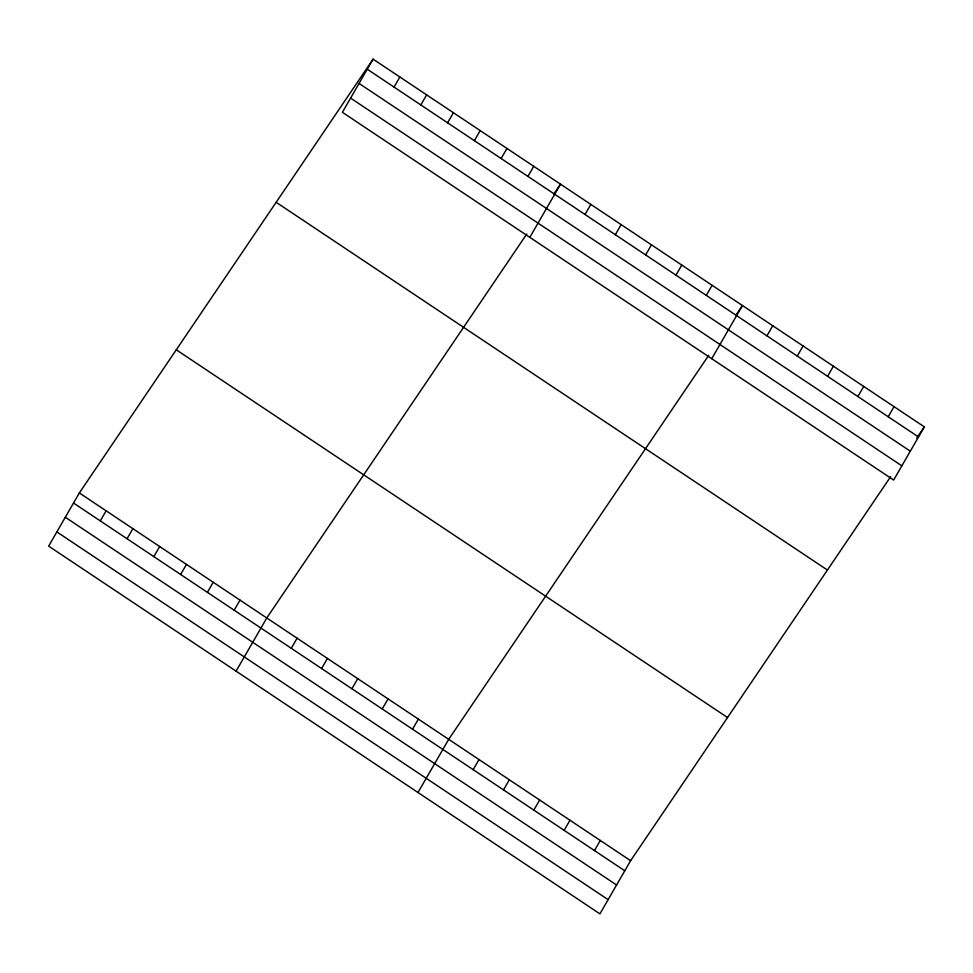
<?xml version="1.0" encoding="UTF-8"?>
<svg xmlns="http://www.w3.org/2000/svg" width="973" height="973" viewBox="0 0 973 973"><rect width="100%" height="100%" fill="white"/><g stroke="black" fill="none" stroke-linecap="round" stroke-linejoin="round"><path stroke-width="1.46" d="M373.085 59.134L342.387 112.309L893.652 480.054L924.35 426.879L373.085 59.134L79.348 492.946L48.65 546.121L599.915 913.866L630.613 860.691L890.636 476.673M100.304 520.896L106.118 510.813M127.074 538.75L132.9 528.667M394.041 87.084L399.867 76.989M153.856 556.617L159.669 546.534M420.822 104.938L426.636 94.855M180.625 574.484L186.451 564.401M447.592 122.805L453.418 112.722M207.407 592.338L213.221 582.255M474.374 140.671L480.188 130.577M234.177 610.205L240.003 600.122M501.144 158.526L506.969 148.443M236.074 671.151L266.772 617.977L526.807 233.958M527.925 176.393L533.739 166.31M291.28 648.298L297.093 638.203M529.823 237.339L560.521 184.165L553.771 194.126M321.589 668.524L327.414 658.429M585.016 214.474L590.842 204.391M351.91 688.75L357.736 678.655M615.337 234.7L621.151 224.617M382.231 708.976L388.057 698.882M645.658 254.926L651.472 244.843M412.552 729.203L418.378 719.108M675.967 275.152L681.793 265.07M418.001 792.509L448.699 739.334L708.721 355.315M706.289 295.378L712.114 285.296M473.194 769.655L479.008 759.56M711.737 358.696L742.435 305.522L735.685 315.483M503.503 789.881L509.329 779.787M766.931 335.831L772.757 325.748M533.824 810.108L539.65 800.013M797.252 356.057L803.078 345.974M564.145 830.334L569.971 820.239M827.573 376.283L833.387 366.201M594.467 850.56L600.292 840.465M857.894 396.51L863.708 386.427M888.203 416.736L894.029 406.653M916.761 438.081L924.35 426.879M367.271 69.217L918.524 436.962M359.061 83.435L910.314 451.18M350.596 98.091L901.862 465.836M276.15 202.287L827.415 570.044M176.283 349.794L727.549 717.539M79.348 492.946L630.613 860.691M73.522 503.029L624.788 870.786M65.313 517.247L616.578 885.004M56.86 531.903L608.125 899.648"/></g></svg>
